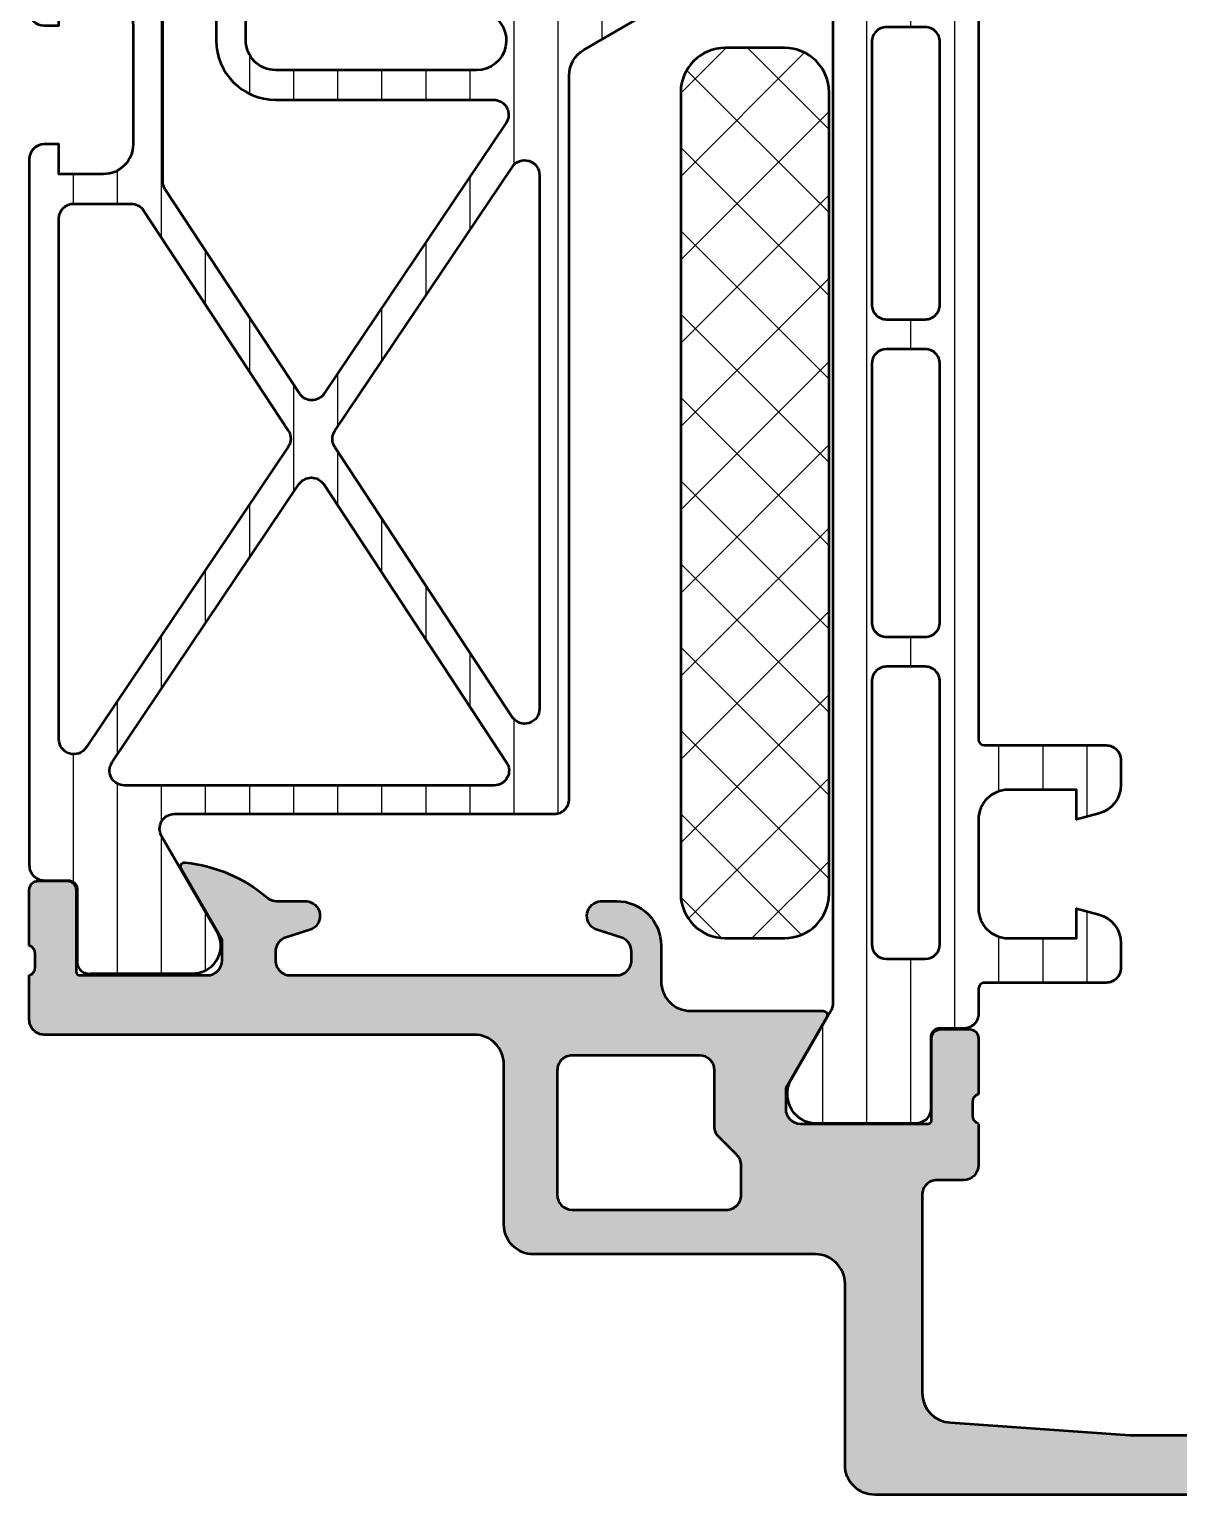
# Model space of a CAD drawing. Extents: x 0 to 77.5, y 0 to 75.
# Drawn here: x 0 to 38.75, y 0 to 49.38 of the extents above; entities that cross this region are included whole.
import ezdxf

# ---------------------------------------------------------------- set-up
doc = ezdxf.new("R2010")
doc.units = 0
for name, color, linetype, lineweight in [('0S-Alu contour', 7, 'Continuous', 50), ('0S-Alu hatch', 252, 'Continuous', 25), ('0S-Plastic contour', 254, 'Continuous', 50), ('0S-Plastic hatch', 253, 'Continuous', 25), ('0S-PT contour', 91, 'Continuous', 50), ('0S-PT hatch', 103, 'Continuous', 25)]:
    doc.layers.add(name, color=color, linetype=linetype, lineweight=lineweight)
pattern_1 = [(90, (0, 0), (-1.4859, 0), [])]

# ---------------------------------------------------------------- blocks, each defined once
blk = doc.blocks.new('368890__1EBA90CC_BC79_4F7E_B772_1FFA549F4AB9_')
at = {"layer": '0S-PT hatch'}
h = blk.add_hatch(dxfattribs=at)
h.set_pattern_fill('ANSI37', color=256, scale=0.625, angle=90, style=0)
h.set_pattern_definition([(135, (0, 0), (-1.403165018917055, -1.403165018917055), []), (225, (0, 0), (1.403165018917055, -1.403165018917055), [])])
edge = h.paths.add_edge_path()
edge.add_arc((23.46193910007208, 47.25107660496467), 1.5, 90, 180)
edge.add_line((21.96193910007208, 47.25107660496467), (21.96193910007207, 20.25107660496467))
edge.add_arc((23.46193910007207, 20.25107660496467), 1.5, 180, 270)
edge.add_line((23.46193910007207, 18.75107660496466), (25.46193910007207, 18.75107660496467))
edge.add_arc((25.46193910007207, 20.25107660496467), 1.5, 269.9999999999998, 360)
edge.add_line((26.96193910007207, 20.25107660496467), (26.96193910007207, 47.25107660496467))
edge.add_arc((25.46193910007207, 47.25107660496467), 1.5, 0, 89.99999999999987)
edge.add_line((25.46193910007208, 48.75107660496468), (23.46193910007208, 48.75107660496468))
at = {"layer": '0S-PT contour', "color": 7}
for points in [[(25.46193910007208, 48.75107660496468), (23.46193910007208, 48.75107660496468)], [(21.96193910007208, 47.25107660496467), (21.96193910007207, 20.25107660496467)], [(26.96193910007207, 20.25107660496467), (26.96193910007207, 47.25107660496467)], [(23.46193910007207, 18.75107660496466), (25.46193910007207, 18.75107660496467)]]:
    blk.add_lwpolyline(points, dxfattribs=at)
for centre, start, end in [((23.46193910007208, 47.25107660496467), 90, 180), ((25.46193910007207, 47.25107660496467), 0, 89.99999999999987), ((23.46193910007207, 20.25107660496467), 180, 270), ((25.46193910007207, 20.25107660496467), 269.9999999999998, 0)]:
    blk.add_arc(centre, 1.5, start, end, dxfattribs=at)
blk = doc.blocks.new('284027__DE7B46B6_0DFB_4013_9BFF_ADCD481CDB3E___C270414D_6845_4CFD_9C7E_DB50B38F9C76_')
at = {"layer": '0S-Plastic hatch'}
h = blk.add_hatch(dxfattribs=at)
h.set_pattern_fill('ANSI31', color=256, scale=0.4680000000000001, angle=45, style=0)
h.set_pattern_definition(pattern_1)
edge = h.paths.add_edge_path()
edge.add_line((32, 51.29262339778484), (32.000022921558, 25.45125658823265))
edge.add_arc((32.20416178718001, 25.45537538707199), 0.204180412775855, 181.1558689438143, 269.5149389342884)
edge.add_line((32.20243323428476, 25.25120229122876), (36.30243323427305, 25.25120229122875))
edge.add_ellipse((36.30243323427305, 24.75120229122881), major_axis=(-0.4999999999999432, 0), ratio=1, start_angle=180, end_angle=270.0000000000008, ccw=False)
edge.add_line((36.802433234273, 24.75120229122881), (36.80243323427299, 23.92045306784114))
edge.add_ellipse((35.80243323427295, 23.92045306784113), major_axis=(-1.000000000000035, 0), ratio=1, start_angle=105.00000000108139, end_angle=180, ccw=False)
edge.add_line((36.06125227939371, 22.95452724155691), (35.30243323427305, 22.75120229122875))
edge.add_line((35.30243323427305, 22.75120229122875), (35.30243323427305, 23.75120229122875))
edge.add_line((35.30243323427305, 23.75120229122875), (33.00243323428464, 23.75120229122875))
edge.add_arc((33.00414226812575, 22.74707631855112), 1.004127427074111, 90.0975179750866, 179.7701403215128)
edge.add_line((32.000022921558, 22.75110467439828), (32.00002292155801, 19.75122632025462))
edge.add_arc((33.00414248000592, 19.75532877543039), 1.004127938958021, 180.2340877213157, 269.9024699846788)
edge.add_line((33.0024332342847, 18.75120229122875), (35.30243323427305, 18.75120229122875))
edge.add_line((35.30243323427305, 18.75120229122875), (35.30243323427316, 19.75120229122869))
edge.add_line((35.30243323427316, 19.75120229122869), (36.06125227939373, 19.54787734087044))
edge.add_ellipse((35.80243323427313, 18.58195151458678), major_axis=(-0.9999999999994598, 0), ratio=1, start_angle=180, end_angle=254.9999999989196, ccw=False)
edge.add_line((36.80243323427259, 18.58195151458678), (36.80243323427305, 17.75120229122875))
edge.add_ellipse((36.30243323427305, 17.75120229122873), major_axis=(-0.5, 0), ratio=1, start_angle=89.9999999999992, end_angle=180, ccw=False)
edge.add_line((36.30243323427305, 17.25120229122873), (32.20243323428468, 17.25120229122875))
edge.add_arc((32.20243323428467, 17.05120229122877), 0.1999999999999744, 89.99999999999594, 180)
edge.add_line((32.0024332342847, 17.05120229122877), (32.00111268929476, 16.21013004610088))
edge.add_ellipse((31.50111536862899, 16.21010925689815), major_axis=(-0.4999973210979597, 0), ratio=1, start_angle=90.00176831585799, end_angle=180.0023822800019, ccw=False)
edge.add_line((31.50113080001328, 15.71011193603832), (30.69079946719837, 15.71008330962012))
edge.add_arc((30.69081033343269, 15.41008330981692), 0.2999999999999899, 90.00207529788479, 180.0020752978985)
edge.add_line((30.39081033362949, 15.41007244358254), (30.39122921384228, 13.0100740742441))
edge.add_ellipse((29.89123323682728, 13.01005332437419), major_axis=(-0.4999959774455613, 0), ratio=1, start_angle=90.0017728167, end_angle=180.0023777790716, ccw=False)
edge.add_line((29.89124870744704, 12.51005734716797), (26.41470721164119, 12.50993069970388))
edge.add_ellipse((26.55698200855538, 13.4997539283803), major_axis=(-0.9999960709244762, 0), ratio=1, start_angle=-32.72494080195452, end_angle=81.82046724598808, ccw=False)
edge.add_line((25.71570977789661, 14.04035838247479), (27.03409677568366, 16.32406298372988))
edge.add_arc((26.60107500397681, 16.57404727382629), 0.5000000000671517, 330.0020787003822, 360.0020153908784)
edge.add_line((27.10107500373464, 16.57406486142956), (27.09998869130261, 50.92833361702787))
edge.add_arc((26.59998869163543, 50.9283149838652), 0.50000000001438, 0.0021352030565457, 30.00207189675286)
edge.add_line((27.03299235290196, 51.17833064206315), (25.71443992344539, 53.46193973131244))
edge.add_ellipse((26.55567298966561, 54.00260512706299), major_axis=(-0.9999960709244673, 0), ratio=1, start_angle=-81.81631665021621, end_angle=32.729091397728496, ccw=False)
edge.add_line((26.41332648878387, 54.99241804653369), (29.88986798458969, 54.99254469399776))
edge.add_ellipse((29.8898887344596, 54.49254871698272), major_axis=(-0.4999959774455932, 0), ratio=1, start_angle=180.0017728167249, end_angle=270.00237777907205, ccw=False)
edge.add_line((30.38988471166585, 54.49256418760271), (30.38963969108503, 52.09256579421701))
edge.add_arc((30.68963969088825, 52.09257666045134), 0.3000000000000183, 180.0020752978985, 270.0020752978807)
edge.add_line((30.68965055712254, 51.79257666064811), (31.49998188993747, 51.79260528706632))
edge.add_ellipse((31.50000267914018, 51.29260796640056), major_axis=(-0.4999973210979561, 0), ratio=1, start_angle=180.0017683158931, end_angle=270.0023822799145, ccw=False)
edge = h.paths.add_edge_path()
edge.add_line((30.70055130142633, 40.10119604587006), (30.70055130142633, 48.95118994235432))
edge.add_arc((30.20055129933872, 48.95118994053621), 0.500000002087603, 0, 90.00189910262031)
edge.add_line((30.20053472654188, 49.45118994234917), (28.90054062027397, 49.45118994234918))
edge.add_arc((28.90053698091736, 48.9511935817058), 0.4999963606566246, 89.9995829574167, 180.0004170428646)
edge.add_line((28.40054062027398, 48.95118994234674), (28.40054062027396, 40.10119604586718))
edge.add_arc((28.90053698091721, 40.10119240650811), 0.4999963606564967, 179.9995829571354, 270.0004170425992)
edge.add_line((28.90054062027396, 39.60119604586486), (30.2005347265867, 39.60119604586487))
edge.add_arc((30.20055129926904, 40.10119604774749), 0.5000000021572865, 269.998100910502, 360)
edge = h.paths.add_edge_path()
edge.add_line((28.40054062026359, 38.10119604656852), (28.40054062026359, 29.40118994305284))
edge.add_arc((28.90054062026358, 29.40118994304763), 0.4999999999999858, 180, 270.0000000000004)
edge.add_line((28.90054062026358, 28.90118994304765), (30.20055130141594, 28.90118994304764))
edge.add_arc((30.20055130141596, 29.40118994304763), 0.4999999999999858, 269.9999999999984, 360)
edge.add_line((30.70055130141594, 29.40118994304763), (30.70055130141596, 38.10119604656853))
edge.add_arc((30.20055130141595, 38.10119604656332), 0.5000000000000071, 0, 90.00000000119365)
edge.add_line((30.20055130140554, 38.60119604656333), (28.90054062025321, 38.60119604656332))
edge.add_arc((28.9005406202636, 38.10119604656331), 0.5000000000000071, 90.0000000011916, 180)
edge = h.paths.add_edge_path()
edge.add_line((28.4005406202636, 27.40118994304764), (28.4005406202636, 18.55121130535757))
edge.add_arc((28.90055587905268, 18.55121130535239), 0.5000152587890803, 180, 269.999999999998)
edge.add_line((28.90055587905266, 18.05119604656331), (30.200566560205, 18.05119604656332))
edge.add_arc((30.20056656020499, 18.55118078777427), 0.4999847412109517, 270.0000000000017, 360)
edge.add_line((30.70055130141594, 18.55118078777427), (30.70055130141594, 27.40118994305278))
edge.add_arc((30.20055129932833, 27.40118994123469), 0.5000000020876066, 0, 90.00189910261706)
edge.add_line((30.20053472653152, 27.90118994304763), (28.9005406202636, 27.90118994304764))
edge.add_arc((28.90053698090693, 27.4011935824043), 0.4999963606565891, 89.99958295740979, 180.0004170428646)
at = {"layer": '0S-Alu contour', "color": 7}
for points in [[(30.20053472654188, 49.45118994234917), (28.90054062027397, 49.45118994234918)], [(28.40054062027398, 48.95118994234674), (28.40054062027396, 40.10119604586718)], [(30.70055130142633, 40.10119604587006), (30.70055130142633, 48.95118994235432)], [(28.90054062027396, 39.60119604586486), (30.2005347265867, 39.60119604586487)], [(30.20055130140554, 38.60119604656333), (28.90054062025321, 38.60119604656332)], [(28.40054062026359, 38.10119604656852), (28.40054062026359, 29.40118994305284)], [(30.70055130141594, 29.40118994304763), (30.70055130141596, 38.10119604656853)], [(28.90054062026358, 28.90118994304765), (30.20055130141594, 28.90118994304764)], [(30.20053472653152, 27.90118994304763), (28.9005406202636, 27.90118994304764)], [(28.4005406202636, 27.40118994304764), (28.4005406202636, 18.55121130535757)], [(30.70055130141594, 18.55118078777427), (30.70055130141594, 27.40118994305278)], [(28.90055587905266, 18.05119604656331), (30.200566560205, 18.05119604656332)]]:
    blk.add_lwpolyline(points, dxfattribs=at)
for centre, radius, start, end in [((28.90053698091736, 48.9511935817058), 0.4999963606566246, 89.9995829574167, 180.0004170428646), ((30.20055129933872, 48.95118994053621), 0.500000002087603, 0, 90.00189910262031), ((28.90053698091721, 40.10119240650811), 0.4999963606564967, 179.9995829571354, 270.0004170425992), ((30.20055129926904, 40.10119604774749), 0.5000000021572865, 269.998100910502, 0), ((28.9005406202636, 38.10119604656331), 0.5000000000000071, 90.0000000011916, 180), ((30.20055130141595, 38.10119604656332), 0.5000000000000071, 0, 90.00000000119365), ((28.90054062026358, 29.40118994304763), 0.4999999999999858, 180, 270.0000000000004), ((30.20055130141596, 29.40118994304763), 0.4999999999999858, 269.9999999999984, 0), ((28.90053698090693, 27.4011935824043), 0.4999963606565891, 89.99958295740979, 180.0004170428646), ((30.20055129932833, 27.40118994123469), 0.5000000020876066, 0, 90.00189910261706), ((28.90055587905268, 18.55121130535239), 0.5000152587890803, 180, 269.999999999998), ((30.20056656020499, 18.55118078777427), 0.4999847412109517, 270.0000000000017, 0)]:
    blk.add_arc(centre, radius, start, end, dxfattribs=at)
at = {"layer": '0S-Plastic contour', "color": 7}
for points in [[(26.41332648878387, 54.99241804653369), (29.88986798458969, 54.99254469399776)], [(30.38988471166585, 54.49256418760271), (30.38963969108503, 52.09256579421701)], [(27.03299235290196, 51.17833064206315), (25.71443992344539, 53.46193973131244)], [(30.68965055712254, 51.79257666064811), (31.49998188993747, 51.79260528706632)], [(27.10107500373464, 16.57406486142956), (27.09998869130261, 50.92833361702787)], [(32, 51.29262339778484), (32.000022921558, 25.45125658823265)], [(32.20243323428476, 25.25120229122876), (36.30243323427305, 25.25120229122875)], [(36.802433234273, 24.75120229122881), (36.80243323427299, 23.92045306784114)], [(36.06125227939371, 22.95452724155691), (35.30243323427305, 22.75120229122875), (35.30243323427305, 23.75120229122875), (33.00243323428464, 23.75120229122875)], [(32.000022921558, 22.75110467439828), (32.00002292155801, 19.75122632025462)], [(33.0024332342847, 18.75120229122875), (35.30243323427305, 18.75120229122875), (35.30243323427316, 19.75120229122869), (36.06125227939373, 19.54787734087044)], [(36.80243323427259, 18.58195151458678), (36.80243323427305, 17.75120229122875)], [(32.0024332342847, 17.05120229122877), (32.00111268929476, 16.21013004610088)], [(36.30243323427305, 17.25120229122873), (32.20243323428468, 17.25120229122875)], [(25.71570977789661, 14.04035838247479), (27.03409677568366, 16.32406298372988)], [(30.39081033362949, 15.41007244358254), (30.39122921384228, 13.0100740742441)], [(31.50113080001328, 15.71011193603832), (30.69079946719837, 15.71008330962012)], [(29.89124870744704, 12.51005734716797), (26.41470721164119, 12.50993069970388)]]:
    blk.add_lwpolyline(points, dxfattribs=at)
at = {"layer": '0S-Plastic contour', "color": 7, "extrusion": (0, 0, -1)}
for centre, radius, start, end in [((-26.55567298966561, 54.00260512706299), 0.9999960709244673, 327.2709086022715, 81.81631665021621), ((-29.8898887344596, 54.49254871698272), 0.4999959774455932, 89.99762222092792, 179.9982271832751), ((-31.50000267914018, 51.29260796640056), 0.4999973210979562, 89.99761772008551, 179.9982316841069), ((-36.30243323427305, 24.75120229122881), 0.4999999999999432, 89.9999999999992, 180), ((-35.80243323427295, 23.92045306784113), 1.000000000000035, 180, 254.9999999989186), ((-35.80243323427313, 18.58195151458678), 0.9999999999994598, 105.0000000010804, 180), ((-36.30243323427305, 17.75120229122873), 0.5, 180, 270.0000000000008), ((-31.50111536862899, 16.21010925689815), 0.4999973210979598, 179.9976177199981, 269.998231684142), ((-26.55698200855538, 13.4997539283803), 0.9999960709244762, 278.1795327540119, 32.7249408019545), ((-29.89123323682728, 13.01005332437419), 0.4999959774455613, 179.9976222209284, 269.9982271833)]:
    blk.add_arc(centre, radius, start, end, dxfattribs=at)
at = {"layer": '0S-Plastic contour', "color": 7}
for centre, radius, start, end in [((30.68963969088825, 52.09257666045134), 0.3000000000000183, 180.0020752978985, 270.0020752978807), ((26.59998869163543, 50.9283149838652), 0.50000000001438, 0.0021352030565457, 30.00207189675286), ((32.20416178718001, 25.45537538707199), 0.204180412775855, 181.1558689438143, 269.5149389342884), ((33.00414226812575, 22.74707631855112), 1.004127427074111, 90.0975179750866, 179.7701403215128), ((33.00414248000592, 19.75532877543039), 1.004127938958021, 180.2340877213157, 269.9024699846788), ((32.20243323428467, 17.05120229122877), 0.1999999999999744, 89.99999999999594, 180), ((26.60107500397681, 16.57404727382629), 0.5000000000671517, 330.0020787003822, 0.0020153908784195), ((30.69081033343269, 15.41008330981692), 0.2999999999999899, 90.00207529788479, 180.0020752978985)]:
    blk.add_arc(centre, radius, start, end, dxfattribs=at)
blk = doc.blocks.new('357880__EF5C99FE_7111_410A_AF57_3AD4C0A92AE4_')
at = {"layer": '0S-Alu hatch'}
h = blk.add_hatch(color=256, dxfattribs=at)
edge = h.paths.add_edge_path()
edge.add_line((9.523192936173272, 19.05247843358535), (8.577453190079353, 18.74763834569425))
edge.add_arc((8.800309889714228, 18.30006520285092), 0.4999868265932678, 116.4697425232909, 179.9997316107171)
edge.add_line((8.300323063126445, 18.30006754491569), (8.300323063126427, 18.00006449315482))
edge.add_arc((8.80030253545823, 18.00004396548718), 0.4999794727532043, 179.9976476060076, 270.0023523939976)
edge.add_line((8.800323063125717, 17.50006449315538), (19.80032306312635, 17.50006449315516))
edge.add_arc((19.80034359079368, 18.00004396548743), 0.4999794727536803, 269.9976476060204, 360.0023523941473)
edge.add_line((20.30032306312596, 18.00006449315623), (20.30032306312686, 18.3000675449132))
edge.add_arc((19.80033623653818, 18.30006520285044), 0.4999868265941601, 0.0002683879249072, 63.53025747673363)
edge.add_line((20.02319293617327, 18.74763834569467), (19.07745319007976, 19.05247843358523))
edge.add_ellipse((19.3025416438591, 19.500770370013), major_axis=(-0.5016278224848914, 0), ratio=1, start_angle=-84.47111205101112, end_angle=63.33866331594078, ccw=False)
edge.add_line((19.25421100257954, 20.0000644931553), (19.8003230631264, 20.00006449315531))
edge.add_ellipse((19.80032306312643, 18.50006449315531), major_axis=(-1.5, 0), ratio=1, start_angle=180, end_angle=270.0000000000011, ccw=False)
edge.add_line((21.30032306312643, 18.50006449315531), (21.30032306312639, 17.30000000000003))
edge.add_arc((22.30032306312639, 17.29999999999999), 1, 180, 269.9999999999996)
edge.add_line((22.30032306312638, 16.3), (26.76188021535172, 16.3))
edge.add_ellipse((26.76188021535171, 16.16188021535169), major_axis=(-0.1381197846483033, 0), ratio=1, start_angle=150.0000000000006, end_angle=269.99999999999704, ccw=False)
edge.add_line((26.88149545762238, 16.09282032302754), (25.49999999999999, 13.70000000000001))
edge.add_line((25.49999999999999, 13.70000000000001), (25.50000000000001, 12.99999999999999))
edge.add_arc((26, 12.99999999999998), 0.4999999999999929, 180, 269.9999999999984)
edge.add_line((25.99999999999999, 12.49999999999999), (30.3000256809572, 12.50000000000001))
edge.add_arc((30.3000256809572, 12.62000000000001), 0.1200000000000045, 270, 360)
edge.add_line((30.4200256809572, 12.62000000000001), (30.4200256809572, 15.379998))
edge.add_ellipse((30.72002568095721, 15.37999800000001), major_axis=(-0.3000000000000043, 0), ratio=1, start_angle=270.00000000000136, end_angle=360, ccw=False)
edge.add_line((30.7200256809572, 15.67999800000001), (31.69999999999999, 15.67999800000001))
edge.add_ellipse((31.69999999999999, 15.37999800000001), major_axis=(-0.2999999999999971, 0), ratio=1, start_angle=180, end_angle=270, ccw=False)
edge.add_line((31.99999999999999, 15.37999800000001), (31.99999999999999, 13.49998699999148))
edge.add_arc((32.07886709564315, 13.23244365946855), 0.2789255417371423, 106.4245945553538, 181.1628700728862)
edge.add_line((31.79999899999998, 13.22678299999149), (31.79999899999998, 12.77318899999152))
edge.add_arc((32.07883644654304, 12.76752059199315), 0.2788950563274449, 178.8354106259031, 253.5801235805086)
edge.add_line((31.99999999999999, 12.50000000000001), (31.99999999999955, 11.10006547570027))
edge.add_ellipse((31.49999999999955, 11.10006547570043), major_axis=(-0.5, 0), ratio=1, start_angle=90.00000000000568, end_angle=180, ccw=False)
edge.add_line((31.49999999999959, 10.60006547570043), (30.60007597755716, 10.60006547570037))
edge.add_arc((30.60007597755714, 10.10006547570037), 0.5, 89.99999999999756, 180)
edge.add_line((30.10007597755714, 10.10006547570037), (30.10007597755746, 3.431613265154908))
edge.add_arc((31.10003540032775, 3.431613265154936), 0.9999594227702885, 180, 267.7959971364339)
edge.add_line((31.06157934018392, 2.432393580288139), (37.10003696083267, 1.999996948242312))
edge.add_line((37.10003696083267, 1.999996948242312), (68.40003085731564, 1.999996948242312))
edge.add_arc((68.4000142938559, 2.500013511701354), 0.5000165637333808, 270.001897969798, 359.9981020306515)
edge.add_line((68.90003085731496, 2.499996948242201), (68.90003085731564, 3.300000000000807))
edge.add_arc((68.39999575815051, 3.299964900834993), 0.5000351003969966, 0.0040217857437439, 89.99597821422417)
edge.add_line((68.4000308573161, 3.800000000000125), (67.9000308573161, 3.800000000000068))
edge.add_ellipse((67.90003085731604, 4.300000000000011), major_axis=(-0.4999999999999432, 0), ratio=1, start_angle=0, end_angle=90.00000000000648, ccw=False)
edge.add_line((67.4000308573161, 4.300000000000011), (67.40003085731632, 4.500000000000284))
edge.add_ellipse((67.90003085731578, 4.500000000000369), major_axis=(-0.49999999999946, 0), ratio=1, start_angle=269.9999999999902, end_angle=360, ccw=False)
edge.add_line((67.90003085731587, 4.999999999999829), (70.7000186502845, 5.000000000000056))
edge.add_ellipse((70.70007612508735, 4.500057474802787), major_axis=(-0.4999425285010023, 0), ratio=1, start_angle=179.9934131155661, end_angle=270.0065868843934, ccw=False)
edge.add_line((71.20001865028462, 4.500000000000071), (71.20001865028462, 4.000000000000056))
edge.add_line((71.20001865028462, 4.000000000000056), (70.2000186502846, 4.00000000000017))
edge.add_line((70.2000186502846, 4.00000000000017), (70.20001865028439, 2.500000000000056))
edge.add_arc((71.20009551999382, 2.500076869709431), 1.00007687266368, 180.0044039714515, 269.9955960286439)
edge.add_line((71.20001865028485, 1.5), (75.2000186502846, 1.50000000000017))
edge.add_arc((75.20005562397813, 2.499963026306659), 0.9999630269900411, 269.9978814850804, 360.0021185150526)
edge.add_line((76.20001865028462, 2.500000000002493), (76.20001865028485, 4.00000000000017))
edge.add_line((76.20001865028485, 4.00000000000017), (75.2000186502846, 4.000000000000056))
edge.add_line((75.2000186502846, 4.000000000000056), (75.2000186502846, 4.5))
edge.add_ellipse((75.70005554907391, 4.49996310121071), major_axis=(-0.5000369001507101, 0), ratio=1, start_angle=270.00422797774263, end_angle=359.99577202221616, ccw=False)
edge.add_line((75.70001865028485, 5), (77.00006747841007, 5.000000000000227))
edge.add_ellipse((76.99999999089238, 4.499932512482985), major_axis=(-0.5000674920711927, 0), ratio=1, start_angle=180.007732456117, end_angle=269.9922675438678, ccw=False)
edge.add_line((77.50006747840962, 4.500000000000548), (77.50006747840962, 0.4999999999997158))
edge.add_ellipse((76.99999999089232, 0.5000674875172991), major_axis=(-0.5000674920712493, 0), ratio=1, start_angle=90.00773245611259, end_angle=179.9922675438831, ccw=False)
edge.add_line((77.00006747840985, 0), (28.50006747840949, 1.137e-13))
edge.add_ellipse((28.50006747840949, 0.9999999999999857), major_axis=(-0.9999999999998721, 0), ratio=1, start_angle=0, end_angle=90.0000000000004, ccw=False)
edge.add_line((27.50006747840961, 0.9999999999999856), (27.50006747840973, 7.100064493155258))
edge.add_arc((26.50006747840971, 7.100064493155272), 1.000000000000014, 0, 89.99999999999959)
edge.add_line((26.50006747840972, 8.100064493155285), (17.00012690376608, 8.100064493155173))
edge.add_ellipse((17.00012690376602, 9.100064493155188), major_axis=(-1.000000000000014, 0), ratio=1, start_angle=0, end_angle=90.00000000000318, ccw=False)
edge.add_line((16.00012690376601, 9.100064493155188), (16.00012690376546, 14.49988043401186))
edge.add_arc((15.00012690376537, 14.49988043401227), 1.000000000000092, 0, 89.99999999996702)
edge.add_line((15.00012690376594, 15.49988043401236), (0.4996834048736645, 15.49988043401225))
edge.add_ellipse((0.4996834048736645, 15.99988043401224), major_axis=(-0.4999999999999858, 0), ratio=1, start_angle=-0.012092504310487584, end_angle=90, ccw=False)
edge.add_line((-0.000316583990372, 15.99998596101897), (0, 17.49999999999998))
edge.add_arc((-0.0788364465430362, 17.76752059199309), 0.2788950563274188, 286.4198764194916, 361.1645893740969)
edge.add_line((0.2000009999999955, 17.77318899999146), (0.2000010000000003, 18.22678299999148))
edge.add_arc((-0.0788670956431616, 18.23244365946853), 0.2789255417371431, 358.8371299271166, 433.5754054446459)
edge.add_line((8e-16, 18.49998699999146), (0, 20.37999799999997))
edge.add_ellipse((0.3000000000000114, 20.37999799999999), major_axis=(-0.3000000000000114, 0), ratio=1, start_angle=270, end_angle=360, ccw=False)
edge.add_line((0.3000000000000114, 20.679998), (1.279974319042779, 20.679998))
edge.add_ellipse((1.279974319042779, 20.37999799999999), major_axis=(-0.3000000000000114, 0), ratio=1, start_angle=180, end_angle=270, ccw=False)
edge.add_line((1.57997431904279, 20.37999799999999), (1.57997431904279, 17.62))
edge.add_arc((1.699974319042794, 17.62), 0.1200000000000045, 180, 270)
edge.add_line((1.699974319042794, 17.5), (6.000000000000014, 17.5))
edge.add_arc((6.000000000000014, 17.99999999999999), 0.4999999999999929, 270, 360)
edge.add_line((6.500000000000007, 17.99999999999999), (6.500000000000014, 18.7))
edge.add_line((6.500000000000014, 18.7), (5.11850454237765, 21.09282032302752))
edge.add_ellipse((5.23811978464829, 21.16188021535169), major_axis=(-0.1381197846482896, 0), ratio=1, start_angle=-95.62257755078957, end_angle=30.00000000001188, ccw=False)
edge.add_ellipse((4.761776758826201, 16.32339113815191), major_axis=(-5.000000000000259, 0), ratio=1, start_angle=229.4109051071833, end_angle=264.37742244920696, ccw=False)
edge.add_arc((8.340240072262347, 20.50006449315491), 0.4999999999997637, 229.4109051071814, 269.9999999999984)
edge.add_line((8.340240072262333, 20.00006449315514), (9.346435123672833, 20.00006449315519))
edge.add_ellipse((9.298104482393725, 19.50077037001293), major_axis=(-0.5016278224848094, 0), ratio=1, start_angle=116.66133668409091, end_angle=264.4711120510616, ccw=False)
edge = h.paths.add_edge_path()
edge.add_line((17.80012690376565, 14.30006449315523), (17.80012690376588, 10.10006449315489))
edge.add_arc((18.30012690376554, 10.10006449315477), 0.499999999999659, 180, 269.9999999999878)
edge.add_line((18.30012690376544, 9.600064493155116), (23.50012690376615, 9.600064493155116))
edge.add_arc((23.50012690376616, 10.10006449315511), 0.5, 269.9999999999992, 360)
edge.add_line((24.00012690376616, 10.10006449315511), (24.00012690376549, 11.09289057329653))
edge.add_arc((23.50012690376551, 11.09289057329617), 0.4999999999999858, 0, 44.99999999998172)
edge.add_line((23.85368029435888, 11.44644396388932), (23.24657351317239, 12.05355074507624))
edge.add_ellipse((23.60012690376578, 12.40710413566941), major_axis=(-0.5000000000000142, 0), ratio=1, start_angle=0, end_angle=44.999999999982776, ccw=False)
edge.add_line((23.10012690376576, 12.40710413566941), (23.10012690376577, 14.30006449315505))
edge.add_arc((22.60012690376577, 14.30006449315505), 0.5, 0, 89.99999999999837)
edge.add_line((22.60012690376578, 14.80006449315505), (18.30012690376541, 14.80006449315516))
edge.add_arc((18.29987701332445, 14.30031438359635), 0.4997501720352638, 89.97135034862296, 180.028649651394)
at = {"layer": '0S-Alu contour', "color": 7}
for points in [[(6.500000000000007, 17.99999999999999), (6.500000000000014, 18.7), (5.11850454237765, 21.09282032302752)], [(8e-16, 18.49998699999146), (0, 20.37999799999997)], [(0.3000000000000114, 20.679998), (1.279974319042779, 20.679998)], [(1.57997431904279, 20.37999799999999), (1.57997431904279, 17.62)], [(8.340240072262333, 20.00006449315514), (9.346435123672833, 20.00006449315519)], [(19.25421100257954, 20.0000644931553), (19.8003230631264, 20.00006449315531)], [(9.523192936173272, 19.05247843358535), (8.577453190079353, 18.74763834569425)], [(20.02319293617327, 18.74763834569467), (19.07745319007976, 19.05247843358523)], [(8.300323063126445, 18.30006754491569), (8.300323063126427, 18.00006449315482)], [(20.30032306312596, 18.00006449315623), (20.30032306312686, 18.3000675449132)], [(21.30032306312643, 18.50006449315531), (21.30032306312639, 17.30000000000003)], [(0.2000009999999955, 17.77318899999146), (0.2000010000000003, 18.22678299999148)], [(-0.000316583990372, 15.99998596101897), (0, 17.49999999999998)], [(1.699974319042794, 17.5), (6.000000000000014, 17.5)], [(8.800323063125717, 17.50006449315538), (19.80032306312635, 17.50006449315516)], [(22.30032306312638, 16.3), (26.76188021535172, 16.3)], [(26.88149545762238, 16.09282032302754), (25.49999999999999, 13.70000000000001), (25.50000000000001, 12.99999999999999)], [(15.00012690376594, 15.49988043401236), (0.4996834048736645, 15.49988043401225)], [(30.4200256809572, 12.62000000000001), (30.4200256809572, 15.379998)], [(30.7200256809572, 15.67999800000001), (31.69999999999999, 15.67999800000001)], [(31.99999999999999, 15.37999800000001), (31.99999999999999, 13.49998699999148)], [(16.00012690376601, 9.100064493155188), (16.00012690376546, 14.49988043401186)], [(22.60012690376578, 14.80006449315505), (18.30012690376541, 14.80006449315516)], [(17.80012690376565, 14.30006449315523), (17.80012690376588, 10.10006449315489)], [(23.10012690376576, 12.40710413566941), (23.10012690376577, 14.30006449315505)], [(31.79999899999998, 13.22678299999149), (31.79999899999998, 12.77318899999152)], [(25.99999999999999, 12.49999999999999), (30.3000256809572, 12.50000000000001)], [(31.99999999999999, 12.50000000000001), (31.99999999999955, 11.10006547570027)], [(23.85368029435888, 11.44644396388932), (23.24657351317239, 12.05355074507624)], [(24.00012690376616, 10.10006449315511), (24.00012690376549, 11.09289057329653)], [(31.49999999999959, 10.60006547570043), (30.60007597755716, 10.60006547570037)], [(30.10007597755714, 10.10006547570037), (30.10007597755746, 3.431613265154908)], [(18.30012690376544, 9.600064493155116), (23.50012690376615, 9.600064493155116)], [(26.50006747840972, 8.100064493155285), (17.00012690376608, 8.100064493155173)], [(27.50006747840961, 0.9999999999999856), (27.50006747840973, 7.100064493155258)], [(31.06157934018392, 2.432393580288139), (37.10003696083267, 1.999996948242312), (68.40003085731564, 1.999996948242312)], [(77.00006747840985, 0), (28.50006747840949, 1.137e-13)]]:
    blk.add_lwpolyline(points, dxfattribs=at)
at = {"layer": '0S-Alu contour', "color": 7, "extrusion": (0, 0, -1)}
for centre, radius, start, end in [((-5.23811978464829, 21.16188021535169), 0.1381197846482896, 329.9999999999882, 95.62257755078969), ((-4.761776758826201, 16.32339113815191), 5.000000000000259, 95.62257755079301, 130.5890948928167), ((-0.3000000000000114, 20.37999799999999), 0.3000000000000114, 0, 90), ((-1.279974319042779, 20.37999799999999), 0.3000000000000114, 90, 180), ((-9.298104482393725, 19.50077037001293), 0.5016278224848094, 95.52888794893838, 243.3386633159091), ((-19.3025416438591, 19.500770370013), 0.5016278224848914, 296.6613366840592, 84.47111205101118), ((-19.80032306312643, 18.50006449315531), 1.5, 89.9999999999989, 180), ((-26.76188021535171, 16.16188021535169), 0.1381197846483033, 90.00000000000296, 209.9999999999995), ((-0.4996834048736645, 15.99988043401224), 0.4999999999999858, 270, 0.012092504310557), ((-30.72002568095721, 15.37999800000001), 0.3000000000000043, 0, 89.99999999999864), ((-31.69999999999999, 15.37999800000001), 0.2999999999999971, 90, 180), ((-23.60012690376578, 12.40710413566941), 0.5000000000000142, 315.0000000000172, 0), ((-31.49999999999955, 11.10006547570043), 0.5, 180, 269.9999999999943), ((-17.00012690376602, 9.100064493155188), 1.000000000000014, 269.9999999999968, 0), ((-28.50006747840949, 0.9999999999999857), 0.9999999999998721, 269.9999999999996, 0)]:
    blk.add_arc(centre, radius, start, end, dxfattribs=at)
at = {"layer": '0S-Alu contour', "color": 7}
for centre, radius, start, end in [((8.340240072262347, 20.50006449315491), 0.4999999999997637, 229.4109051071814, 269.9999999999984), ((-0.0788670956431616, 18.23244365946853), 0.2789255417371431, 358.8371299271166, 73.57540544464598), ((8.800309889714228, 18.30006520285092), 0.4999868265932678, 116.4697425232909, 179.9997316107171), ((19.80033623653818, 18.30006520285044), 0.4999868265941601, 0.0002683879249072, 63.53025747673363), ((6.000000000000014, 17.99999999999999), 0.4999999999999929, 270, 0), ((8.80030253545823, 18.00004396548718), 0.4999794727532043, 179.9976476060076, 270.0023523939976), ((19.80034359079368, 18.00004396548743), 0.4999794727536803, 269.9976476060204, 0.0023523941473428), ((-0.0788364465430362, 17.76752059199309), 0.2788950563274188, 286.4198764194916, 1.164589374096924), ((1.699974319042794, 17.62), 0.1200000000000045, 180, 270), ((22.30032306312639, 17.29999999999999), 1, 180, 269.9999999999996), ((15.00012690376537, 14.49988043401227), 1.000000000000092, 0, 89.99999999996702), ((18.29987701332445, 14.30031438359635), 0.4997501720352638, 89.97135034862296, 180.028649651394), ((22.60012690376577, 14.30006449315505), 0.5, 0, 89.99999999999837), ((32.07886709564315, 13.23244365946855), 0.2789255417371423, 106.4245945553538, 181.1628700728862), ((26, 12.99999999999998), 0.4999999999999929, 180, 269.9999999999984), ((30.3000256809572, 12.62000000000001), 0.1200000000000045, 270, 0), ((32.07883644654304, 12.76752059199315), 0.2788950563274449, 178.8354106259031, 253.5801235805086), ((23.50012690376551, 11.09289057329617), 0.4999999999999858, 0, 44.99999999998172), ((30.60007597755714, 10.10006547570037), 0.5, 89.99999999999756, 180), ((18.30012690376554, 10.10006449315477), 0.499999999999659, 180, 269.9999999999878), ((23.50012690376616, 10.10006449315511), 0.5, 269.9999999999992, 0), ((26.50006747840971, 7.100064493155272), 1.000000000000014, 0, 89.99999999999959), ((31.10003540032775, 3.431613265154936), 0.9999594227702885, 180, 267.7959971364339)]:
    blk.add_arc(centre, radius, start, end, dxfattribs=at)
blk = doc.blocks.new('284027__E0EB75D9_6112_42F0_9BCE_ECDBCA9EBDE6___57D5F9C3_F7E9_4269_B515_D176042EC1EF_')
at = {"layer": '0S-Plastic hatch'}
h = blk.add_hatch(dxfattribs=at)
h.set_pattern_fill('ANSI31', color=256, scale=0.4680000000000001, angle=45, style=0)
h.set_pattern_definition(pattern_1)
edge = h.paths.add_edge_path()
edge.add_line((0, 51.5), (0, 50))
edge.add_arc((0.5, 50), 0.5, 180, 270)
edge.add_line((0.4999999999999999, 49.5), (1, 49.5))
edge.add_line((1, 49.5), (1, 50.5))
edge.add_line((1, 50.5), (2.500000000000014, 50.5))
edge.add_ellipse((2.500000000000014, 49.50000000000001), major_axis=(-0.9999999999999857, 0), ratio=1, start_angle=180, end_angle=270, ccw=False)
edge.add_line((3.5, 49.50000000000001), (3.5, 45.49999999999999))
edge.add_ellipse((2.500000000000014, 45.49999999999998), major_axis=(-0.9999999999999857, 0), ratio=1, start_angle=90.0000000000008, end_angle=180, ccw=False)
edge.add_line((2.500000000000028, 44.5), (1, 44.5))
edge.add_line((1, 44.5), (1, 45.49999999999999))
edge.add_line((1, 45.49999999999999), (0.5, 45.49999999999999))
edge.add_arc((0.5000000000000071, 45), 0.5, 90.00000000000081, 180)
edge.add_line((7.1e-15, 45), (-1.42e-14, 21.19999699999996))
edge.add_arc((0.4999999999999858, 21.19999699999996), 0.5, 180, 270.0000000000081)
edge.add_line((0.5000000000000567, 20.69999699999996), (1.310300815755219, 20.69999700000008))
edge.add_ellipse((1.310300815755077, 20.39999700000032), major_axis=(-0.2999999999997556, 0), ratio=1, start_angle=180, end_angle=269.99999999997283, ccw=False)
edge.add_line((1.610300815754833, 20.39999700000032), (1.609968865358034, 17.99999861706388))
edge.add_arc((2.013470891727429, 17.96002717262975), 0.4054770050870441, 174.3426615481094, 283.7675195943609)
edge.add_line((2.109967482421885, 17.56619978704222), (5.586508980521443, 17.57232267402514))
edge.add_arc((5.530066119187807, 18.49595909104541), 0.9253594044702677, 273.4969616982149, 395.2823950032898)
edge.add_line((6.285450980521313, 19.03045300000016), (4.461375763333073, 22.18984438605199))
edge.add_ellipse((4.894388480063589, 22.43984436035153), major_axis=(-0.5000000000001174, 0), ratio=1, start_angle=-89.99999999999193, end_angle=29.999996599335873, ccw=False)
edge.add_line((4.894388480063518, 22.93984436035165), (17.70006144527534, 22.9398443603516))
edge.add_arc((17.70006144527534, 23.4398443603516), 0.5, 270, 360.0000327007567)
edge.add_line((18.20006144527526, 23.43984464571954), (18.20004752908076, 47.81966089225612))
edge.add_ellipse((19.20004752901785, 47.81967208833896), major_axis=(-0.9999999999997681, 0), ratio=1, start_angle=-60.00495389455108, end_angle=0.0006414880432998871, ccw=False)
edge.add_line((18.70012240897667, 48.68574071977146), (20.39994227046489, 49.66693622490979))
edge.add_arc((19.90001715042351, 50.5330048563422), 0.9999999999998012, 299.9950461054615, 359.9988249444108)
edge.add_line((20.90001715021301, 50.53298434775327), (20.9000254117782, 50.93581878700391))
edge.add_ellipse((21.40002541167281, 50.93580853270988), major_axis=(-0.4999999999997522, 0), ratio=1, start_angle=330.0000034006127, end_angle=359.9988249444108, ccw=False)
edge.add_line((20.96701269494283, 51.18580850700963), (22.28552954790156, 53.46954699999988))
edge.add_arc((21.60420456408995, 53.99874436028234), 0.8627013270511493, 322.1628704796406, 451.1701046584016)
edge.add_line((21.58658754790136, 54.86126579215312), (18.11004604980202, 54.85008773651902))
edge.add_arc((17.93101885056729, 54.57368112143415), 0.3293195331718164, 57.06906913150863, 192.9284015063226)
edge.add_line((17.61004743273795, 54.50000138293622), (17.61038206204446, 52.10000300000002))
edge.add_ellipse((17.31038206204434, 52.10000300000011), major_axis=(-0.3000000000001108, 0), ratio=1, start_angle=89.99999999998238, end_angle=180, ccw=False)
edge.add_line((17.31038206204425, 51.800003), (16.50000154298155, 51.80000300000001))
edge.add_arc((16.50000154298146, 51.30000300000003), 0.4999999999999787, 89.99999999999022, 135.5732366891123)
edge.add_ellipse((15.78585575955138, 52.00000000000001), major_axis=(-0.4999999999999859, 0), ratio=1, start_angle=89.9999999999992, end_angle=135.5732366891182, ccw=False)
edge.add_line((15.78585575955138, 51.50000000000003), (12.79996948707803, 51.49999999999998))
edge.add_arc((12.79996948707803, 50.99999999999997), 0.5000000000000142, 90.0000000000004, 179.9965029431444)
edge.add_line((12.29996948800934, 51.00003051757808), (12.29993896484273, 50.49993896484443))
edge.add_line((12.29993896484273, 50.49993896484443), (13.93602766642786, 50.49993896484446))
edge.add_ellipse((13.99851301323112, 49.50189308341627), major_axis=(-1.000000000000448, 0), ratio=1, start_angle=244.8612262341979, end_angle=273.5824804879298, ccw=False)
edge.add_line((14.42332516425769, 50.40717460666805), (15.50023827656167, 49.90683821133991))
edge.add_ellipse((15.07889072796826, 48.99993896484429), major_axis=(-1.000000000000008, 0), ratio=1, start_angle=89.9999999999975, end_angle=245.0803068673854, ccw=False)
edge.add_line((15.07889072796821, 47.99993896484428), (8.300113594345945, 47.99993896484458))
edge.add_ellipse((8.30004153837005, 48.99999576102165), major_axis=(-1.000056798772947, 0), ratio=1, start_angle=0.0032539963814883777, end_angle=90.00412826883053, ccw=False)
edge.add_line((7.299984741209913, 48.9999389648452), (7.3, 50.5))
edge.add_line((7.3, 50.5), (8.299954223631506, 50.49993896484362))
edge.add_line((8.299954223631506, 50.49993896484362), (8.299954223632726, 50.99999999999876))
edge.add_arc((7.799954223632724, 50.99999999999998), 0.5000000000000036, 0, 89.99999999999959)
edge.add_line((7.799954223632727, 51.49999999999998), (0, 51.5))
edge = h.paths.add_edge_path()
edge.add_line((8.30014344021987, 46.99993896484458), (15.65854513679115, 46.99993896484428))
edge.add_ellipse((15.65854513679113, 46.49993896484427), major_axis=(-0.5, 0), ratio=1, start_angle=146.0739382130873, end_angle=269.99999999999795, ccw=False)
edge.add_line((16.07342438732754, 46.22087766786036), (9.93945353153861, 37.10152912699627))
edge.add_ellipse((9.524574281002199, 37.38059042398018), major_axis=(-0.4999999999999979, 0), ratio=1, start_angle=33.35195376005669, end_angle=146.073938213087, ccw=False)
edge.add_line((9.106919689199014, 37.1057001878027), (4.582345408196815, 43.98011395634074))
edge.add_ellipse((4.999999999999978, 44.25500419251822), major_axis=(-0.4999999999999761, 0), ratio=1, start_angle=0, end_angle=33.3519537600572, ccw=False)
edge.add_line((4.500000000000002, 44.25500419251822), (4.5, 49.99999999999999))
edge.add_ellipse((5.000000000000003, 50), major_axis=(-0.5000000000000036, 0), ratio=1, start_angle=270.0000000000004, end_angle=360, ccw=False)
edge.add_line((5, 50.5), (5.799994913865987, 50.5))
edge.add_ellipse((5.79999491386599, 50), major_axis=(-0.5, 0), ratio=1, start_angle=179.9994173090251, end_angle=270.0000000000004, ccw=False)
edge.add_line((6.299994913840134, 49.99999491506198), (6.29998474282264, 48.99988217189338))
edge.add_arc((8.300041538370097, 48.99999576102164), 2.000056798772988, 180.0032539963815, 270.0029191900563)
edge = h.paths.add_edge_path()
edge.add_ellipse((1.499999999999985, 25.45048976309253), major_axis=(-0.4999999999999928, 0), ratio=1, start_angle=0, end_angle=146.0739382130875, ccw=False)
edge.add_line((0.999999999999993, 25.45048976309253), (1, 43))
edge.add_ellipse((1.5, 43), major_axis=(-0.5, 0), ratio=1, start_angle=270, end_angle=360, ccw=False)
edge.add_line((1.5, 43.5), (3.431690650671463, 43.49999999999999))
edge.add_ellipse((3.431690650671463, 43), major_axis=(-0.4999999999999929, 0), ratio=1, start_angle=213.3519537600569, end_angle=270, ccw=False)
edge.add_line((3.849345242474642, 43.27489023617748), (8.732062620267463, 35.85633160830499))
edge.add_ellipse((8.314408028464275, 35.5814413721275), major_axis=(-0.5000000000000047, 0), ratio=1, start_angle=146.0739382130875, end_angle=213.3519537600571, ccw=False)
edge.add_line((8.729287279000692, 35.30238007514358), (1.914879250536396, 25.17142846610863))
edge = h.paths.add_edge_path()
edge.add_line((9.924140814447666, 34.04514712059421), (16.09148345428257, 24.67479257992748))
edge.add_ellipse((15.67382886247938, 24.39990234375), major_axis=(-0.4999999999999979, 0), ratio=1, start_angle=90, end_angle=213.3519537600567, ccw=False)
edge.add_line((15.67382886247938, 23.89990234375), (3.203680555847057, 23.89990234375))
edge.add_ellipse((3.203680555847057, 24.39990234375), major_axis=(-0.5, 0), ratio=1, start_angle=-33.926061786912896, end_angle=90, ccw=False)
edge.add_line((2.788801305310642, 24.67896364073391), (9.091606972108067, 34.04931818140064))
edge.add_ellipse((9.50648622264448, 33.77025688441673), major_axis=(-0.4999999999999979, 0), ratio=1, start_angle=213.3519537600564, end_angle=326.073938213087, ccw=False)
edge = h.paths.add_edge_path()
edge.add_line((16.28241853692452, 26.20360310387396), (10.29899788337921, 35.29451570009192))
edge.add_ellipse((10.71665247518239, 35.5694059362694), major_axis=(-0.4999999999999949, 0), ratio=1, start_angle=-33.92606178691318, end_angle=33.3519537600568, ccw=False)
edge.add_line((10.30177322464599, 35.84846723325332), (16.28515726818224, 44.74393899692443))
edge.add_ellipse((16.70003651871866, 44.46487769994051), major_axis=(-0.5000000000000009, 0), ratio=1, start_angle=180.0001166206049, end_angle=326.0739382130872, ccw=False)
edge.add_line((17.20003651871763, 44.46487871764728), (17.20007312872667, 26.4784943577582))
edge.add_ellipse((16.70007312872771, 26.47849334005143), major_axis=(-0.4999999999999984, 0), ratio=1, start_angle=33.35195376005589, end_angle=180.0001166206049, ccw=False)
at = {"layer": '0S-Alu contour', "color": 7}
for points in [[(5, 50.5), (5.799994913865987, 50.5)], [(4.500000000000002, 44.25500419251822), (4.5, 49.99999999999999)], [(6.299994913840134, 49.99999491506198), (6.29998474282264, 48.99988217189338)], [(8.30014344021987, 46.99993896484458), (15.65854513679115, 46.99993896484428)], [(16.07342438732754, 46.22087766786036), (9.93945353153861, 37.10152912699627)], [(10.30177322464599, 35.84846723325332), (16.28515726818224, 44.74393899692443)], [(17.20003651871763, 44.46487871764728), (17.20007312872667, 26.4784943577582)], [(9.106919689199014, 37.1057001878027), (4.582345408196815, 43.98011395634074)], [(1.5, 43.5), (3.431690650671463, 43.49999999999999)], [(0.999999999999993, 25.45048976309253), (1, 43)], [(3.849345242474642, 43.27489023617748), (8.732062620267463, 35.85633160830499)], [(8.729287279000692, 35.30238007514358), (1.914879250536396, 25.17142846610863)], [(16.28241853692452, 26.20360310387396), (10.29899788337921, 35.29451570009192)], [(2.788801305310642, 24.67896364073391), (9.091606972108067, 34.04931818140064)], [(9.924140814447666, 34.04514712059421), (16.09148345428257, 24.67479257992748)], [(15.67382886247938, 23.89990234375), (3.203680555847057, 23.89990234375)]]:
    blk.add_lwpolyline(points, dxfattribs=at)
at = {"layer": '0S-Alu contour', "color": 7, "extrusion": (0, 0, -1)}
for centre, radius, start, end in [((-5.000000000000003, 50), 0.5000000000000036, 0, 89.99999999999959), ((-5.79999491386599, 50), 0.5, 89.99999999999959, 180.000582690975), ((-15.65854513679113, 46.49993896484427), 0.5, 90.00000000000205, 213.9260617869128), ((-16.70003651871866, 44.46487769994051), 0.5000000000000009, 33.92606178691281, 179.9998833793951), ((-4.999999999999978, 44.25500419251822), 0.4999999999999761, 326.6480462399428, 0), ((-1.5, 43), 0.5, 0, 90), ((-3.431690650671463, 43), 0.4999999999999929, 90, 146.6480462399431), ((-9.524574281002199, 37.38059042398018), 0.4999999999999979, 213.926061786913, 326.6480462399434), ((-8.314408028464275, 35.5814413721275), 0.5000000000000047, 146.6480462399429, 213.9260617869125), ((-10.71665247518239, 35.5694059362694), 0.4999999999999949, 326.6480462399432, 33.92606178691326), ((-9.50648622264448, 33.77025688441673), 0.4999999999999979, 33.92606178691303, 146.6480462399436), ((-16.70007312872771, 26.47849334005143), 0.4999999999999984, 179.9998833793951, 326.6480462399441), ((-1.499999999999985, 25.45048976309253), 0.4999999999999928, 213.9260617869125, 0), ((-3.203680555847057, 24.39990234375), 0.5, 270, 33.92606178691287), ((-15.67382886247938, 24.39990234375), 0.4999999999999979, 146.6480462399433, 270)]:
    blk.add_arc(centre, radius, start, end, dxfattribs=at)
at = {"layer": '0S-Alu contour', "color": 7}
blk.add_arc((8.300041538370097, 48.99999576102164), 2.000056798772988, 180.0032539963815, 270.0029191900563, dxfattribs=at)
at = {"layer": '0S-Plastic contour', "color": 7}
for points in [[(21.58658754790136, 54.86126579215312), (18.11004604980202, 54.85008773651902)], [(17.61004743273795, 54.50000138293622), (17.61038206204446, 52.10000300000002)], [(20.96701269494283, 51.18580850700963), (22.28552954790156, 53.46954699999988)], [(0, 51.5), (0, 50)], [(7.799954223632727, 51.49999999999998), (0, 51.5)], [(15.78585575955138, 51.50000000000003), (12.79996948707803, 51.49999999999998)], [(17.31038206204425, 51.800003), (16.50000154298155, 51.80000300000001)], [(7.299984741209913, 48.9999389648452), (7.3, 50.5), (8.299954223631506, 50.49993896484362), (8.299954223632726, 50.99999999999876)], [(12.29996948800934, 51.00003051757808), (12.29993896484273, 50.49993896484443), (13.93602766642786, 50.49993896484446)], [(20.90001715021301, 50.53298434775327), (20.9000254117782, 50.93581878700391)], [(0.4999999999999999, 49.5), (1, 49.5), (1, 50.5), (2.500000000000014, 50.5)], [(14.42332516425769, 50.40717460666805), (15.50023827656167, 49.90683821133991)], [(3.5, 49.50000000000001), (3.5, 45.49999999999999)], [(18.70012240897667, 48.68574071977146), (20.39994227046489, 49.66693622490979)], [(15.07889072796821, 47.99993896484428), (8.300113594345945, 47.99993896484458)], [(18.20006144527526, 23.43984464571954), (18.20004752908076, 47.81966089225612)], [(2.500000000000028, 44.5), (1, 44.5), (1, 45.49999999999999), (0.5, 45.49999999999999)], [(7.1e-15, 45), (-1.42e-14, 21.19999699999996)], [(4.894388480063518, 22.93984436035165), (17.70006144527534, 22.9398443603516)], [(6.285450980521313, 19.03045300000016), (4.461375763333073, 22.18984438605199)], [(0.5000000000000567, 20.69999699999996), (1.310300815755219, 20.69999700000008)], [(1.610300815754833, 20.39999700000032), (1.609968865358034, 17.99999861706388)], [(2.109967482421885, 17.56619978704222), (5.586508980521443, 17.57232267402514)]]:
    blk.add_lwpolyline(points, dxfattribs=at)
for centre, radius, start, end in [((17.93101885056729, 54.57368112143415), 0.3293195331718164, 57.06906913150863, 192.9284015063226), ((21.60420456408995, 53.99874436028234), 0.8627013270511493, 322.1628704796406, 91.17010465840161), ((7.799954223632724, 50.99999999999998), 0.5000000000000036, 0, 89.99999999999959), ((12.79996948707803, 50.99999999999997), 0.5000000000000142, 90.0000000000004, 179.9965029431444), ((16.50000154298146, 51.30000300000003), 0.4999999999999787, 89.99999999999022, 135.5732366891123), ((19.90001715042351, 50.5330048563422), 0.9999999999998012, 299.9950461054615, 359.9988249444108), ((0.5, 50), 0.5, 180, 270), ((0.5000000000000071, 45), 0.5, 90.00000000000081, 180), ((17.70006144527534, 23.4398443603516), 0.5, 270, 3.27007566742e-05), ((0.4999999999999858, 21.19999699999996), 0.5, 180, 270.0000000000081), ((5.530066119187807, 18.49595909104541), 0.9253594044702677, 273.4969616982149, 35.28239500328982), ((2.013470891727429, 17.96002717262975), 0.4054770050870441, 174.3426615481094, 283.7675195943609)]:
    blk.add_arc(centre, radius, start, end, dxfattribs=at)
at = {"layer": '0S-Plastic contour', "color": 7, "extrusion": (0, 0, -1)}
for centre, radius, start, end in [((-17.31038206204434, 52.10000300000011), 0.3000000000001108, 180, 270.0000000000176), ((-15.78585575955138, 52.00000000000001), 0.4999999999999859, 224.4267633108819, 270.0000000000008), ((-21.40002541167281, 50.93580853270988), 0.4999999999997522, 0.0011750555892266, 29.99999659938731), ((-2.500000000000014, 49.50000000000001), 0.9999999999999857, 90, 180), ((-13.99851301323112, 49.50189308341627), 1.000000000000448, 86.41751951207023, 115.1387737658021), ((-15.07889072796826, 48.99993896484429), 1.000000000000008, 114.9196931326146, 270.0000000000025), ((-8.30004153837005, 48.99999576102165), 1.000056798772947, 269.9958717311695, 359.9967460036185), ((-19.20004752901785, 47.81967208833896), 0.9999999999997681, 359.9993585119567, 60.00495389455108), ((-2.500000000000014, 45.49999999999998), 0.9999999999999857, 180, 269.9999999999992), ((-4.894388480063589, 22.43984436035153), 0.5000000000001174, 330.0000034006641, 89.99999999999186), ((-1.310300815755077, 20.39999700000032), 0.2999999999997556, 90.00000000002716, 180)]:
    blk.add_arc(centre, radius, start, end, dxfattribs=at)
blk = doc.blocks.new('368890__8A164C99_0605_49C5_A5C6_B90587E4D10C_')
at = {"layer": '0S-Alu contour', "color": 7}
blk.add_blockref('357880__EF5C99FE_7111_410A_AF57_3AD4C0A92AE4_', (0, 0), dxfattribs=at)
at = {"layer": '0S-Plastic contour', "color": 7}
for name in ['284027__E0EB75D9_6112_42F0_9BCE_ECDBCA9EBDE6___57D5F9C3_F7E9_4269_B515_D176042EC1EF_', '284027__DE7B46B6_0DFB_4013_9BFF_ADCD481CDB3E___C270414D_6845_4CFD_9C7E_DB50B38F9C76_']:
    blk.add_blockref(name, (0, 0), dxfattribs=at)
at = {"layer": '0S-PT contour', "color": 7}
blk.add_blockref('368890__1EBA90CC_BC79_4F7E_B772_1FFA549F4AB9_', (0, 0), dxfattribs=at)

msp = doc.modelspace()

# ---------------------------------------------------------------- block references
at = {"layer": '0S-Alu contour', "color": 7}
msp.add_blockref('368890__8A164C99_0605_49C5_A5C6_B90587E4D10C_', (0, 0), dxfattribs=at)

doc.saveas('drawing.dxf')
